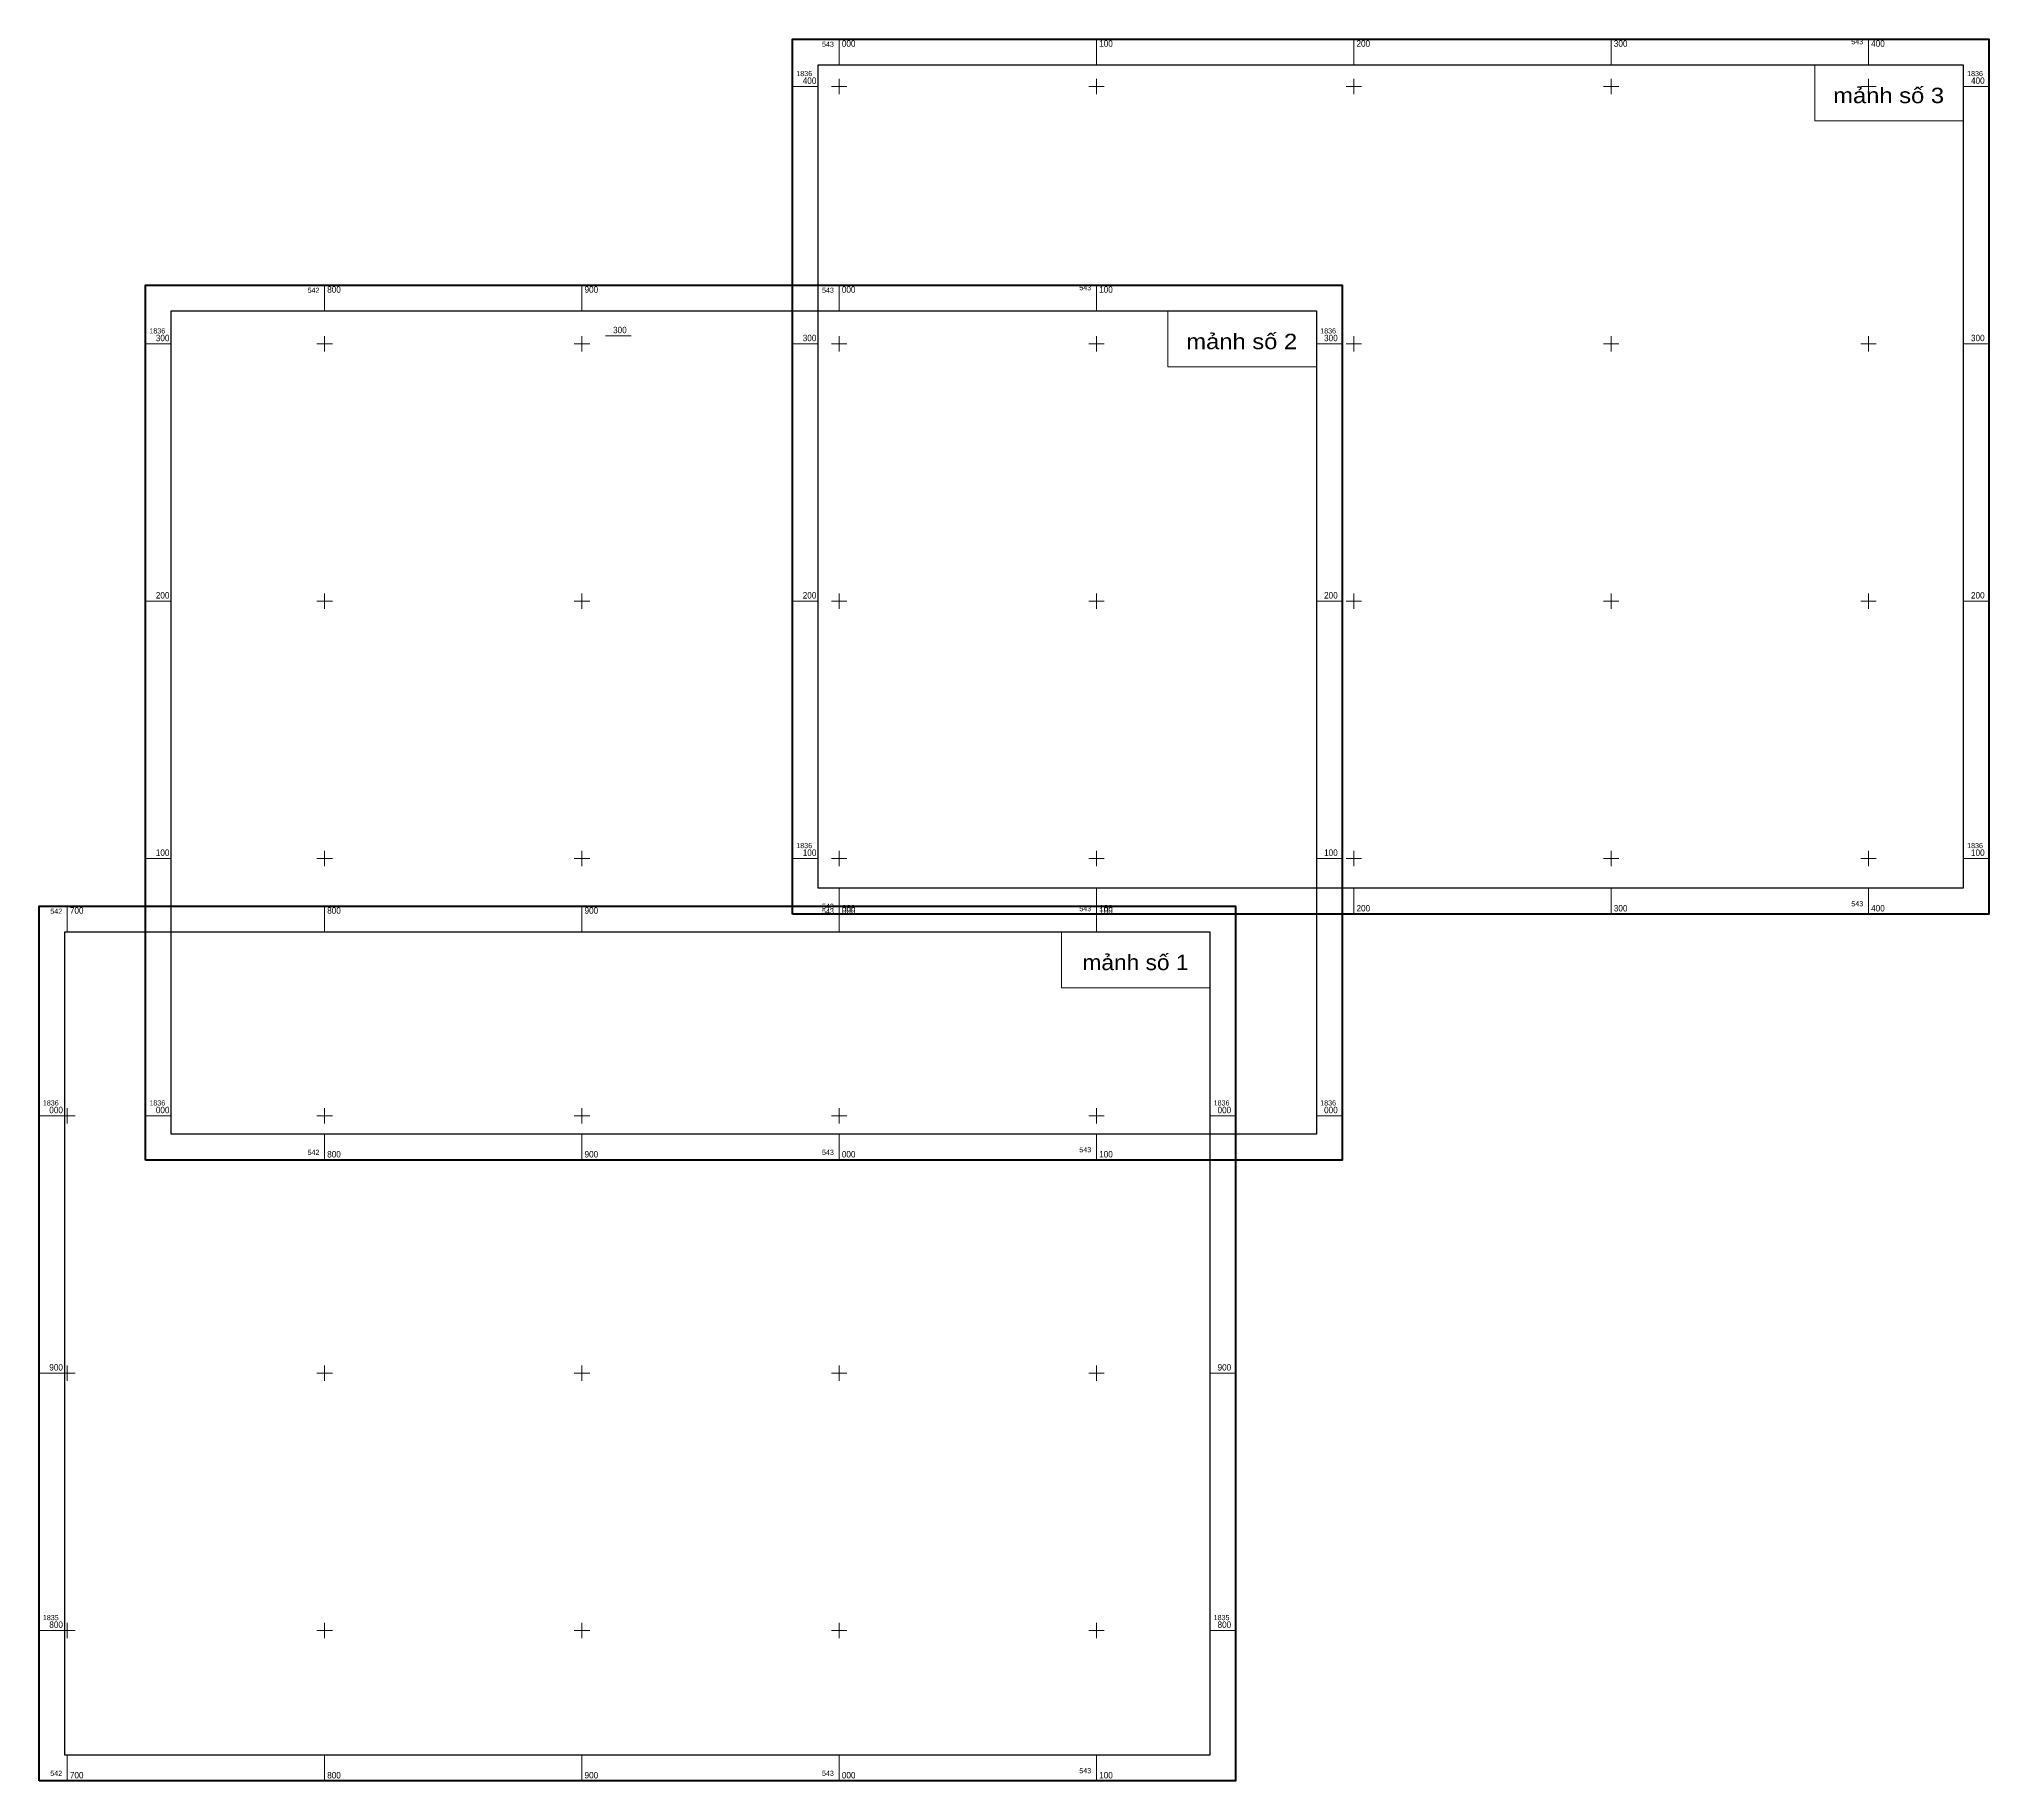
# Model space of a CAD drawing. Header units: metres. Extents: x 541636 to 543584, y 1835239 to 1836590.
# Drawn here: x 541783.1 to 541858.9, y 1835332.1 to 1835399.8 of the extents above; entities that cross this region are included whole.
import ezdxf
from ezdxf.enums import TextEntityAlignment as Align

# ---------------------------------------------------------------- set-up
doc = ezdxf.new("R2010")
doc.units = ezdxf.units.M
doc.header["$LTSCALE"] = 0.8
doc.layers.add('2', color=7, linetype='Continuous', lineweight=13)
doc.layers.add('63', color=7, linetype='Continuous', lineweight=13)

msp = doc.modelspace()

# ---------------------------------------------------------------- linework, layer by layer
at = {"layer": '2'}
for points in [[(541852.13, 1835398.79), (541857.9, 1835398.79), (541857.9, 1835396.61), (541852.13, 1835396.61)], [(541826.99, 1835389.23), (541832.76, 1835389.23), (541832.76, 1835387.05), (541826.99, 1835387.05)], [(541822.85, 1835365.1), (541828.62, 1835365.1), (541828.62, 1835362.92), (541822.85, 1835362.92)]]:
    msp.add_lwpolyline(points, close=True, dxfattribs=at)
at = {"layer": '63'}
for p, q in [((541814.22, 1835398.79), (541814.22, 1835399.79)), ((541824.22, 1835398.79), (541824.22, 1835399.79)), ((541834.22, 1835398.79), (541834.22, 1835399.79)), ((541844.22, 1835398.79), (541844.22, 1835399.79)), ((541854.22, 1835398.79), (541854.22, 1835399.79)), ((541812.4, 1835397.95), (541813.4, 1835397.95)), ((541813.92, 1835397.95), (541814.52, 1835397.95)), ((541814.22, 1835397.65), (541814.22, 1835398.25)), ((541823.92, 1835397.95), (541824.52, 1835397.95)), ((541824.22, 1835397.65), (541824.22, 1835398.25)), ((541833.92, 1835397.95), (541834.52, 1835397.95)), ((541834.22, 1835397.65), (541834.22, 1835398.25)), ((541843.92, 1835397.95), (541844.52, 1835397.95)), ((541844.22, 1835397.65), (541844.22, 1835398.25)), ((541853.92, 1835397.95), (541854.52, 1835397.95)), ((541854.22, 1835397.65), (541854.22, 1835398.25)), ((541857.9, 1835397.95), (541858.9, 1835397.95)), ((541794.22, 1835389.23), (541794.22, 1835390.23)), ((541804.22, 1835389.23), (541804.22, 1835390.23)), ((541814.22, 1835389.23), (541814.22, 1835390.23)), ((541824.22, 1835389.23), (541824.22, 1835390.23)), ((541787.26, 1835387.95), (541788.26, 1835387.95)), ((541793.92, 1835387.95), (541794.52, 1835387.95)), ((541794.22, 1835387.65), (541794.22, 1835388.25)), ((541803.92, 1835387.95), (541804.52, 1835387.95)), ((541804.22, 1835387.65), (541804.22, 1835388.25)), ((541805.13, 1835388.26), (541806.13, 1835388.26)), ((541812.4, 1835387.95), (541813.4, 1835387.95)), ((541813.92, 1835387.95), (541814.52, 1835387.95)), ((541813.92, 1835387.95), (541814.52, 1835387.95)), ((541814.22, 1835387.65), (541814.22, 1835388.25)), ((541814.22, 1835387.65), (541814.22, 1835388.25)), ((541823.92, 1835387.95), (541824.52, 1835387.95)), ((541823.92, 1835387.95), (541824.52, 1835387.95)), ((541824.22, 1835387.65), (541824.22, 1835388.25)), ((541824.22, 1835387.65), (541824.22, 1835388.25)), ((541832.76, 1835387.95), (541833.76, 1835387.95)), ((541833.92, 1835387.95), (541834.52, 1835387.95)), ((541834.22, 1835387.65), (541834.22, 1835388.25)), ((541843.92, 1835387.95), (541844.52, 1835387.95)), ((541844.22, 1835387.65), (541844.22, 1835388.25)), ((541853.92, 1835387.95), (541854.52, 1835387.95)), ((541854.22, 1835387.65), (541854.22, 1835388.25)), ((541857.9, 1835387.95), (541858.9, 1835387.95)), ((541794.22, 1835377.65), (541794.22, 1835378.25)), ((541804.22, 1835377.65), (541804.22, 1835378.25)), ((541814.22, 1835377.65), (541814.22, 1835378.25)), ((541814.22, 1835377.65), (541814.22, 1835378.25)), ((541824.22, 1835377.65), (541824.22, 1835378.25)), ((541824.22, 1835377.65), (541824.22, 1835378.25)), ((541834.22, 1835377.65), (541834.22, 1835378.25)), ((541844.22, 1835377.65), (541844.22, 1835378.25)), ((541854.22, 1835377.65), (541854.22, 1835378.25)), ((541787.26, 1835377.95), (541788.26, 1835377.95)), ((541793.92, 1835377.95), (541794.52, 1835377.95)), ((541803.92, 1835377.95), (541804.52, 1835377.95)), ((541812.4, 1835377.95), (541813.4, 1835377.95)), ((541813.92, 1835377.95), (541814.52, 1835377.95)), ((541813.92, 1835377.95), (541814.52, 1835377.95)), ((541823.92, 1835377.95), (541824.52, 1835377.95)), ((541823.92, 1835377.95), (541824.52, 1835377.95)), ((541832.76, 1835377.95), (541833.76, 1835377.95)), ((541833.92, 1835377.95), (541834.52, 1835377.95)), ((541843.92, 1835377.95), (541844.52, 1835377.95)), ((541853.92, 1835377.95), (541854.52, 1835377.95)), ((541857.9, 1835377.95), (541858.9, 1835377.95)), ((541794.22, 1835367.65), (541794.22, 1835368.25)), ((541804.22, 1835367.65), (541804.22, 1835368.25)), ((541814.22, 1835367.65), (541814.22, 1835368.25)), ((541814.22, 1835367.65), (541814.22, 1835368.25)), ((541824.22, 1835367.65), (541824.22, 1835368.25)), ((541824.22, 1835367.65), (541824.22, 1835368.25)), ((541834.22, 1835367.65), (541834.22, 1835368.25)), ((541844.22, 1835367.65), (541844.22, 1835368.25)), ((541854.22, 1835367.65), (541854.22, 1835368.25)), ((541787.26, 1835367.95), (541788.26, 1835367.95)), ((541793.92, 1835367.95), (541794.52, 1835367.95)), ((541803.92, 1835367.95), (541804.52, 1835367.95)), ((541812.4, 1835367.95), (541813.4, 1835367.95)), ((541813.92, 1835367.95), (541814.52, 1835367.95)), ((541813.92, 1835367.95), (541814.52, 1835367.95)), ((541823.92, 1835367.95), (541824.52, 1835367.95)), ((541823.92, 1835367.95), (541824.52, 1835367.95)), ((541832.76, 1835367.95), (541833.76, 1835367.95)), ((541833.92, 1835367.95), (541834.52, 1835367.95)), ((541843.92, 1835367.95), (541844.52, 1835367.95)), ((541853.92, 1835367.95), (541854.52, 1835367.95)), ((541857.9, 1835367.95), (541858.9, 1835367.95)), ((541814.22, 1835365.79), (541814.22, 1835366.79)), ((541824.22, 1835365.79), (541824.22, 1835366.79)), ((541834.22, 1835365.79), (541834.22, 1835366.79)), ((541844.22, 1835365.79), (541844.22, 1835366.79)), ((541854.22, 1835365.79), (541854.22, 1835366.79)), ((541784.22, 1835365.1), (541784.22, 1835366.1)), ((541794.22, 1835365.1), (541794.22, 1835366.1)), ((541804.22, 1835365.1), (541804.22, 1835366.1)), ((541814.22, 1835365.1), (541814.22, 1835366.1)), ((541824.22, 1835365.1), (541824.22, 1835366.1)), ((541783.12, 1835357.95), (541784.12, 1835357.95)), ((541783.92, 1835357.95), (541784.52, 1835357.95)), ((541784.22, 1835357.65), (541784.22, 1835358.25)), ((541787.26, 1835357.95), (541788.26, 1835357.95)), ((541793.92, 1835357.95), (541794.52, 1835357.95)), ((541793.92, 1835357.95), (541794.52, 1835357.95)), ((541794.22, 1835357.65), (541794.22, 1835358.25)), ((541794.22, 1835357.65), (541794.22, 1835358.25)), ((541803.92, 1835357.95), (541804.52, 1835357.95)), ((541803.92, 1835357.95), (541804.52, 1835357.95)), ((541804.22, 1835357.65), (541804.22, 1835358.25)), ((541804.22, 1835357.65), (541804.22, 1835358.25)), ((541813.92, 1835357.95), (541814.52, 1835357.95)), ((541813.92, 1835357.95), (541814.52, 1835357.95)), ((541814.22, 1835357.65), (541814.22, 1835358.25)), ((541814.22, 1835357.65), (541814.22, 1835358.25)), ((541823.92, 1835357.95), (541824.52, 1835357.95)), ((541823.92, 1835357.95), (541824.52, 1835357.95)), ((541824.22, 1835357.65), (541824.22, 1835358.25)), ((541824.22, 1835357.65), (541824.22, 1835358.25)), ((541828.62, 1835357.95), (541829.62, 1835357.95)), ((541832.76, 1835357.95), (541833.76, 1835357.95)), ((541794.22, 1835356.23), (541794.22, 1835357.23)), ((541804.22, 1835356.23), (541804.22, 1835357.23)), ((541814.22, 1835356.23), (541814.22, 1835357.23)), ((541824.22, 1835356.23), (541824.22, 1835357.23)), ((541783.12, 1835347.95), (541784.12, 1835347.95)), ((541783.92, 1835347.95), (541784.52, 1835347.95)), ((541784.22, 1835347.65), (541784.22, 1835348.25)), ((541793.92, 1835347.95), (541794.52, 1835347.95)), ((541794.22, 1835347.65), (541794.22, 1835348.25)), ((541803.92, 1835347.95), (541804.52, 1835347.95)), ((541804.22, 1835347.65), (541804.22, 1835348.25)), ((541813.92, 1835347.95), (541814.52, 1835347.95)), ((541814.22, 1835347.65), (541814.22, 1835348.25)), ((541823.92, 1835347.95), (541824.52, 1835347.95)), ((541824.22, 1835347.65), (541824.22, 1835348.25)), ((541828.62, 1835347.95), (541829.62, 1835347.95)), ((541783.12, 1835337.95), (541784.12, 1835337.95)), ((541783.92, 1835337.95), (541784.52, 1835337.95)), ((541784.22, 1835337.65), (541784.22, 1835338.25)), ((541793.92, 1835337.95), (541794.52, 1835337.95)), ((541794.22, 1835337.65), (541794.22, 1835338.25)), ((541803.92, 1835337.95), (541804.52, 1835337.95)), ((541804.22, 1835337.65), (541804.22, 1835338.25)), ((541813.92, 1835337.95), (541814.52, 1835337.95)), ((541814.22, 1835337.65), (541814.22, 1835338.25)), ((541823.92, 1835337.95), (541824.52, 1835337.95)), ((541824.22, 1835337.65), (541824.22, 1835338.25)), ((541828.62, 1835337.95), (541829.62, 1835337.95)), ((541784.22, 1835332.1), (541784.22, 1835333.1)), ((541794.22, 1835332.1), (541794.22, 1835333.1)), ((541804.22, 1835332.1), (541804.22, 1835333.1)), ((541814.22, 1835332.1), (541814.22, 1835333.1)), ((541824.22, 1835332.1), (541824.22, 1835333.1))]:
    msp.add_line(p, q, dxfattribs=at)
at = {"layer": '63', "lineweight": 40}
for points in [[(541812.4, 1835365.79), (541812.4, 1835399.79), (541858.9, 1835399.79), (541858.9, 1835365.79)], [(541787.26, 1835356.23), (541787.26, 1835390.23), (541833.76, 1835390.23), (541833.76, 1835356.23)], [(541783.12, 1835332.1), (541783.12, 1835366.1), (541829.62, 1835366.1), (541829.62, 1835332.1)]]:
    msp.add_lwpolyline(points, close=True, dxfattribs=at)
at = {"layer": '63'}
for points in [[(541813.4, 1835398.79), (541857.9, 1835398.79), (541857.9, 1835366.79), (541813.4, 1835366.79)], [(541788.26, 1835389.23), (541832.76, 1835389.23), (541832.76, 1835357.23), (541788.26, 1835357.23)], [(541784.12, 1835365.1), (541828.62, 1835365.1), (541828.62, 1835333.1), (541784.12, 1835333.1)]]:
    msp.add_lwpolyline(points, close=True, dxfattribs=at)
at = {"layer": '63', "lineweight": 25}
for points in [[(541813.4, 1835366.79), (541813.4, 1835398.79), (541857.9, 1835398.79), (541857.9, 1835366.79)], [(541788.26, 1835357.23), (541788.26, 1835389.23), (541832.76, 1835389.23), (541832.76, 1835357.23)], [(541784.12, 1835333.1), (541784.12, 1835365.1), (541828.62, 1835365.1), (541828.62, 1835333.1)]]:
    msp.add_lwpolyline(points, close=True, dxfattribs=at)

# ---------------------------------------------------------------- texts
at = {"layer": '2'}
for s, width, p in [('mảnh số 3', 1.15, (541855, 1835397.3)), ('mảnh số 2', 1.15, (541829.86, 1835387.74)), ('mảnh số 1', 1.1, (541825.73, 1835363.61))]:
    msp.add_text(s, height=0.6, dxfattribs=dict(at, width=width)).set_placement(p, align=Align.CENTER)
at = {"layer": '63', "width": 0.95}
for s, p in [('543', (541814.01, 1835399.49)), ('543', (541854.01, 1835399.59)), ('542', (541794.02, 1835389.93)), ('543', (541814.01, 1835389.93)), ('543', (541824.01, 1835390.03)), ('542', (541784.02, 1835365.8)), ('543', (541814.01, 1835365.99)), ('543', (541814.01, 1835365.8)), ('543', (541824.01, 1835365.9)), ('543', (541854.01, 1835366.09)), ('542', (541794.02, 1835356.43)), ('543', (541814.01, 1835356.43)), ('543', (541824.01, 1835356.53)), ('542', (541784.02, 1835332.3)), ('543', (541814.01, 1835332.3)), ('543', (541824.01, 1835332.4))]:
    msp.add_text(s, height=0.2, dxfattribs=at).set_placement(p, align=Align.RIGHT)
for s, height, p in [('000', 0.25, (541814.32, 1835399.49)), ('100', 0.25, (541824.32, 1835399.49)), ('200', 0.25, (541834.32, 1835399.49)), ('300', 0.25, (541844.32, 1835399.49)), ('400', 0.25, (541854.32, 1835399.49)), ('1836', 0.2, (541812.55, 1835398.35)), ('1836', 0.2, (541858.05, 1835398.35)), ('400', 0.25, (541812.8, 1835398.05)), ('400', 0.25, (541858.2, 1835398.05)), ('800', 0.25, (541794.32, 1835389.93)), ('900', 0.25, (541804.32, 1835389.93)), ('000', 0.25, (541814.32, 1835389.93)), ('100', 0.25, (541824.32, 1835389.93)), ('300', 0.25, (541805.43, 1835388.36)), ('1836', 0.2, (541787.41, 1835388.35)), ('300', 0.25, (541787.66, 1835388.05)), ('300', 0.25, (541812.8, 1835388.05)), ('1836', 0.2, (541832.91, 1835388.35)), ('300', 0.25, (541833.06, 1835388.05)), ('300', 0.25, (541858.2, 1835388.05)), ('200', 0.25, (541787.66, 1835378.05)), ('200', 0.25, (541812.8, 1835378.05)), ('200', 0.25, (541833.06, 1835378.05)), ('200', 0.25, (541858.2, 1835378.05)), ('100', 0.25, (541787.66, 1835368.05)), ('1836', 0.2, (541812.55, 1835368.35)), ('100', 0.25, (541812.8, 1835368.05)), ('100', 0.25, (541833.06, 1835368.05)), ('1836', 0.2, (541858.05, 1835368.35)), ('100', 0.25, (541858.2, 1835368.05)), ('700', 0.25, (541784.32, 1835365.8)), ('800', 0.25, (541794.32, 1835365.8)), ('900', 0.25, (541804.32, 1835365.8)), ('000', 0.25, (541814.32, 1835365.89)), ('000', 0.25, (541814.32, 1835365.8)), ('100', 0.25, (541824.32, 1835365.89)), ('100', 0.25, (541824.32, 1835365.8)), ('200', 0.25, (541834.32, 1835365.89)), ('300', 0.25, (541844.32, 1835365.89)), ('400', 0.25, (541854.32, 1835365.89)), ('1836', 0.2, (541783.27, 1835358.35)), ('1836', 0.2, (541783.27, 1835358.35)), ('000', 0.25, (541783.52, 1835358.05)), ('1836', 0.2, (541787.41, 1835358.35)), ('000', 0.25, (541787.66, 1835358.05)), ('1836', 0.2, (541828.77, 1835358.35)), ('1836', 0.2, (541828.77, 1835358.35)), ('000', 0.25, (541828.92, 1835358.05)), ('1836', 0.2, (541832.91, 1835358.35)), ('000', 0.25, (541833.06, 1835358.05)), ('800', 0.25, (541794.32, 1835356.33)), ('900', 0.25, (541804.32, 1835356.33)), ('000', 0.25, (541814.32, 1835356.33)), ('100', 0.25, (541824.32, 1835356.33)), ('900', 0.25, (541783.52, 1835348.05)), ('900', 0.25, (541828.92, 1835348.05)), ('1835', 0.2, (541783.27, 1835338.35)), ('800', 0.25, (541783.52, 1835338.05)), ('1835', 0.2, (541828.77, 1835338.35)), ('800', 0.25, (541828.92, 1835338.05)), ('700', 0.25, (541784.32, 1835332.2)), ('800', 0.25, (541794.32, 1835332.2)), ('900', 0.25, (541804.32, 1835332.2)), ('000', 0.25, (541814.32, 1835332.2)), ('100', 0.25, (541824.32, 1835332.2))]:
    msp.add_text(s, height=height, dxfattribs=at).set_placement(p)

doc.saveas('drawing.dxf')
